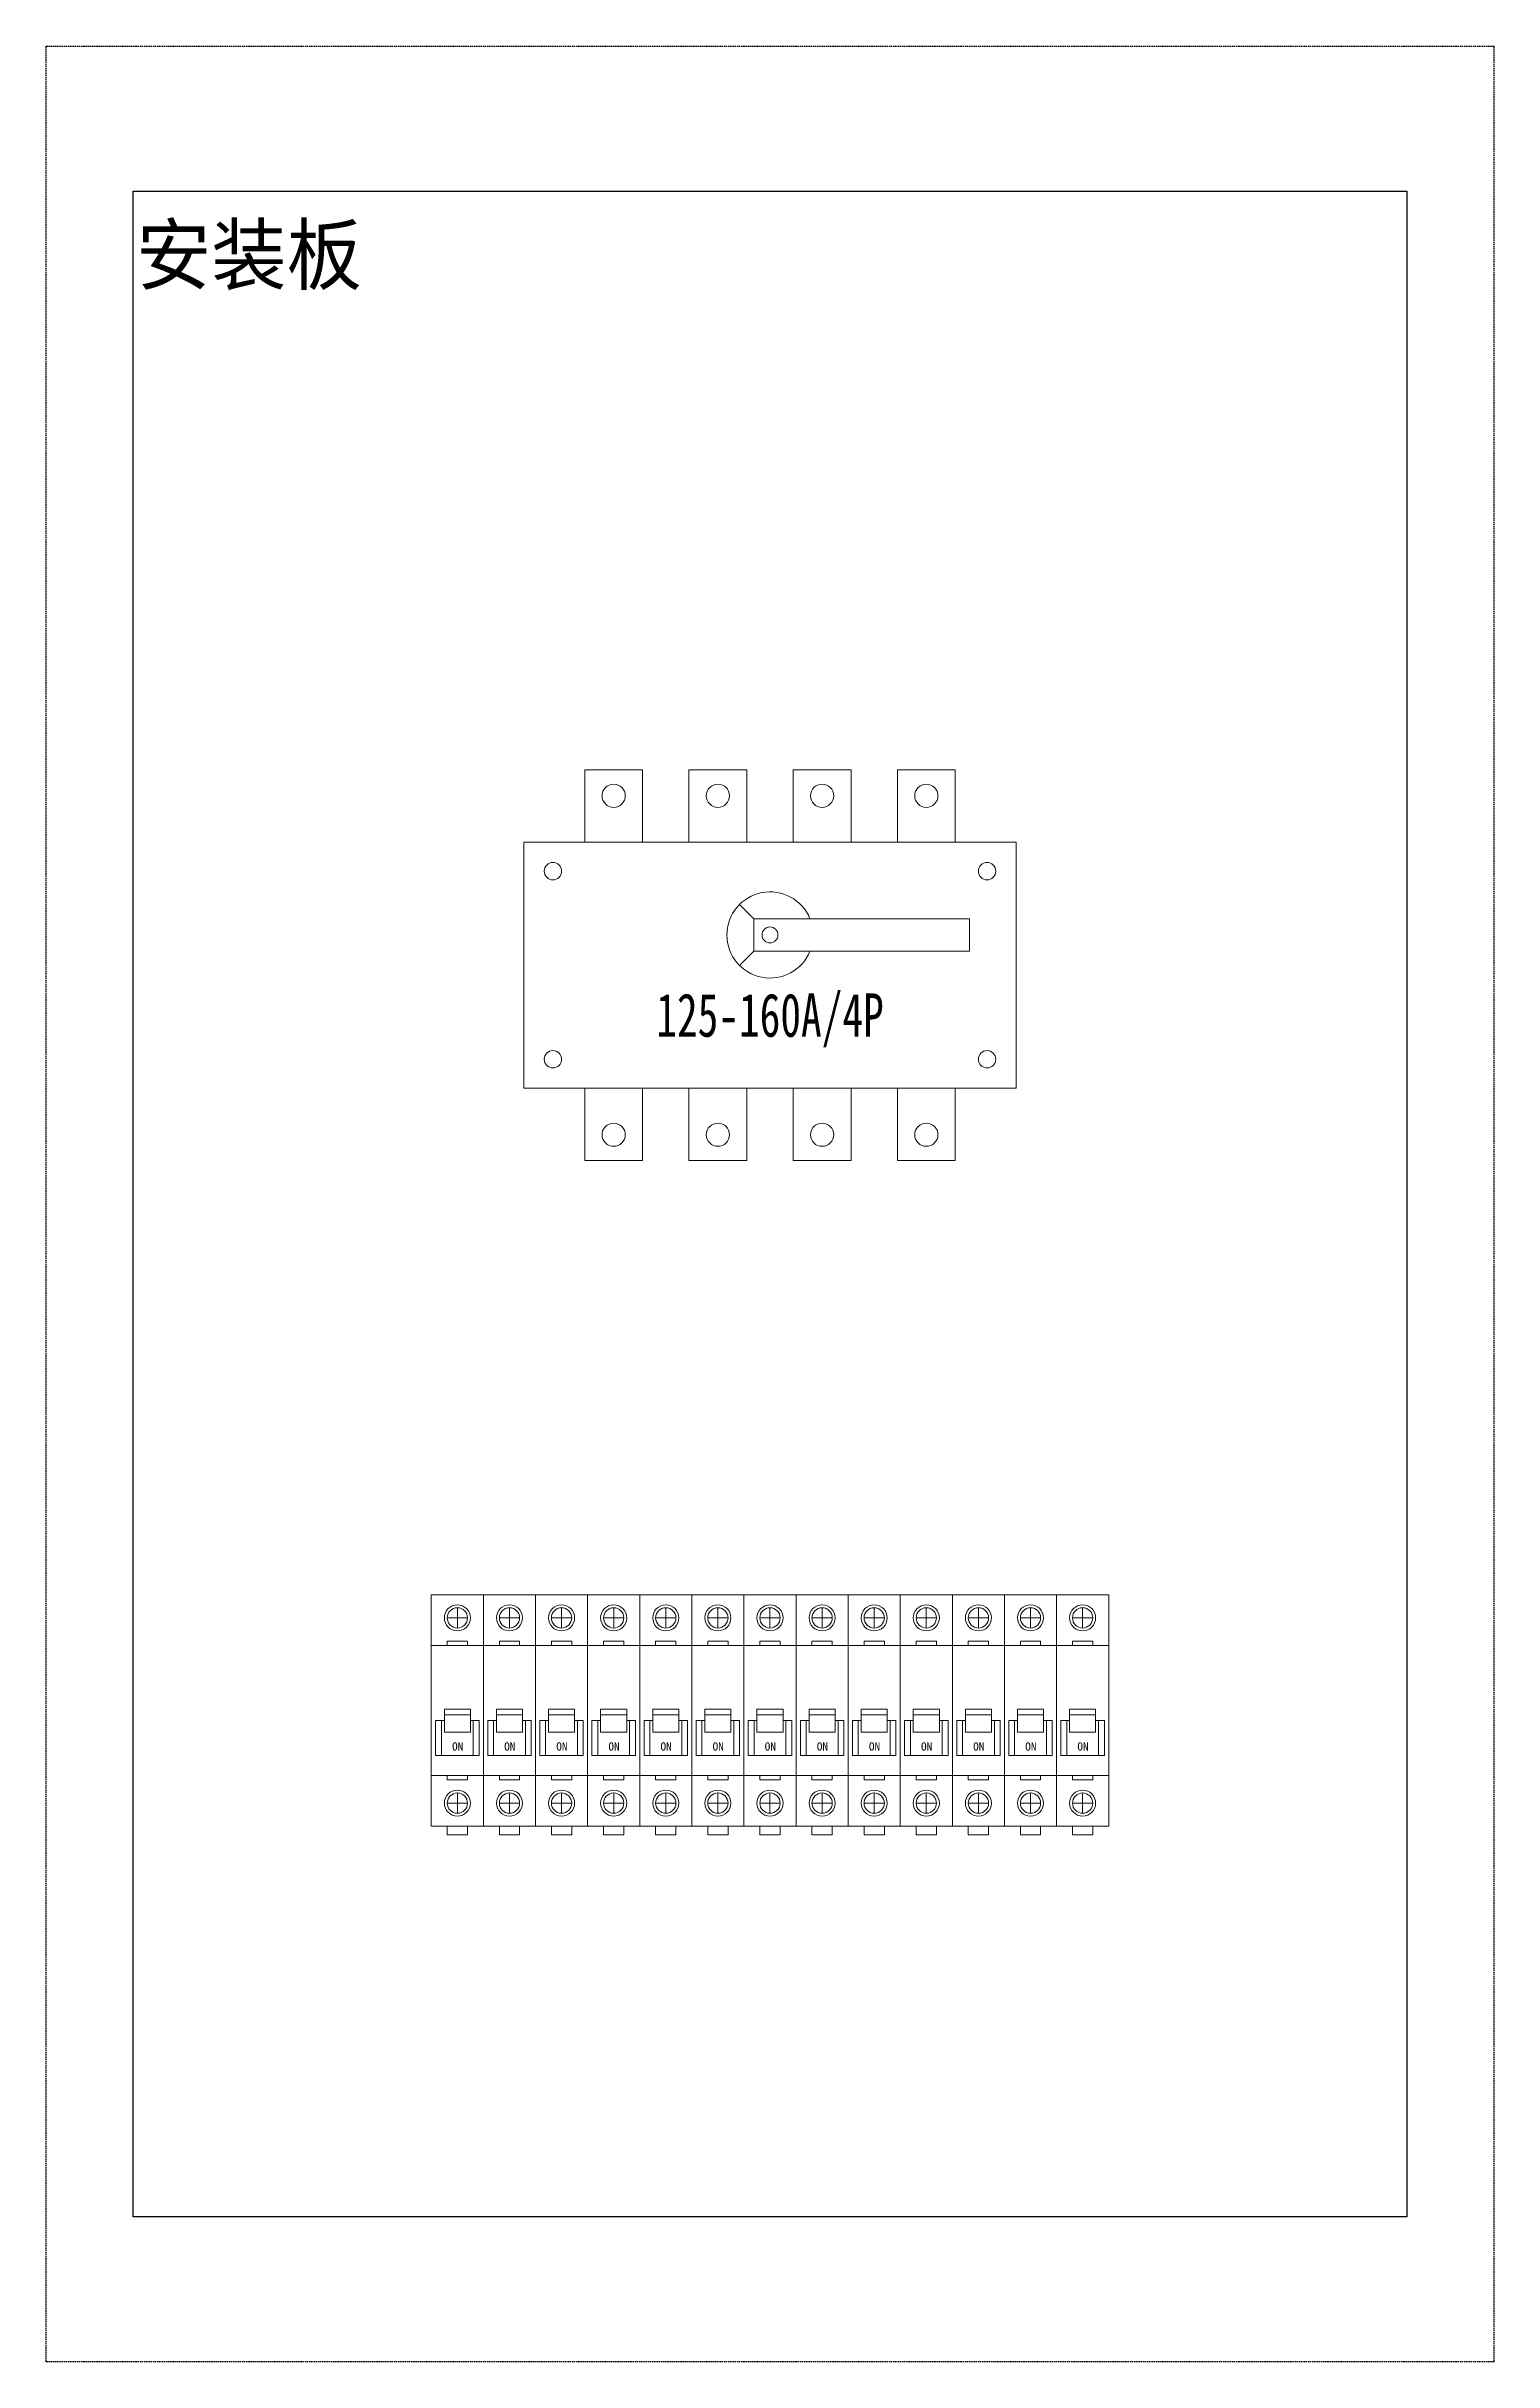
# Model space of a CAD drawing. Extents: x 379688 to 380188, y 304076 to 304876.
import ezdxf
from ezdxf.enums import TextEntityAlignment as Align

# ---------------------------------------------------------------- set-up
doc = ezdxf.new("R2010")
doc.units = 0
doc.header["$MEASUREMENT"] = 0
doc.linetypes.add('DASHED', pattern=[0.75, 0.5, -0.25])
doc.layers.add('布置图', color=30, linetype='Continuous')
doc.layers.add('细线', color=7, linetype='Continuous', lineweight=0)
doc.styles.add('正常', font='')
doc.styles.get('正常').set_extended_font_data('FangSong_GB2312')

# ---------------------------------------------------------------- blocks, each defined once
blk = doc.blocks.new('Manufacturer光辉PartName隔离开关Series160ShellFrameLimitingCurrentRemarkPartTypeMinCurrent100MaxCurrent160Poles4PMinPower0MaxPower0LibType2DelFlgfalseUpdateDate')
at = {"layer": '细线', "color": 7}
for p, q in [((-5.6, 16.06), (-10.54, 21)), ((-5.6, 16.06), (-5.6, 4.86)), ((-5.6, 16.06), (68.96, 16.06)), ((68.96, 16.06), (68.96, 4.86)), ((-5.6, 4.86), (-10.54, -0.08)), ((68.96, 4.86), (-5.6, 4.86))]:
    blk.add_line(p, q, dxfattribs=at)
for points in [[(-64, 42.5), (-44, 42.5), (-44, 67.5), (-64, 67.5)], [(-28, 42.5), (-8, 42.5), (-8, 67.5), (-28, 67.5)], [(8, 42.5), (28, 42.5), (28, 67.5), (8, 67.5)], [(44, 42.5), (64, 42.5), (64, 67.5), (44, 67.5)], [(-85, -42.5), (85, -42.5), (85, 42.5), (-85, 42.5)], [(-85, 42.5), (85, 42.5), (85, -42.5), (-85, -42.5)], [(-64, -42.5), (-44, -42.5), (-44, -67.5), (-64, -67.5)], [(-28, -42.5), (-8, -42.5), (-8, -67.5), (-28, -67.5)], [(8, -42.5), (28, -42.5), (28, -67.5), (8, -67.5)], [(44, -42.5), (64, -42.5), (64, -67.5), (44, -67.5)]]:
    blk.add_lwpolyline(points, close=True, dxfattribs=at)
for centre, radius in [((-54, 58.56), 4.01), ((-18, 58.56), 4.01), ((18, 58.56), 4.01), ((54, 58.56), 4.01), ((-75, 32.5), 3), ((75, 32.5), 3), ((0, 10.46), 2.75), ((-75, -32.5), 3), ((75, -32.5), 3), ((-54, -58.56), 4.01), ((-18, -58.56), 4.01), ((18, -58.56), 4.01), ((54, -58.56), 4.01)]:
    blk.add_circle(centre, radius, dxfattribs=at)
blk.add_arc((0, 10.46), 14.9, 22.0726, 337.9274, dxfattribs=at)
at = {"layer": '细线', "color": 7, "insert": (-85, -9.72), "char_height": 15, "width": 170, "attachment_point": 1}
blk.add_mtext('\\pxqc;{\\fFangSong_GB2312|b0|i0|c134|p49;\\W0.7;125-160A/4P}', dxfattribs=at)
blk = doc.blocks.new('Manufacturer光辉PartName微型断路器Series1PShellFrameLimitingCurrentRemarkPartTypeMinCurrent1MaxCurrent63Poles3PMinPower0MaxPower0LibType2DelFlgfalseUpdateDate')
at = {"layer": '细线'}
for p, q in [((-3.5, 33.5), (3.5, 33.5)), ((0, 37), (0, 30)), ((-3.5, -30.5), (3.5, -30.5)), ((0, -34), (0, -27))]:
    blk.add_line(p, q, dxfattribs=at)
for points in [[(-9, -38.5), (9, -38.5), (9, 41.5), (-9, 41.5)], [(-9, -21), (9, -21), (9, 24), (-9, 24)], [(-3.5, 25.5), (3.5, 25.5), (3.5, 24), (-3.5, 24)], [(-4.5, -6), (4.5, -6), (4.5, 2), (-4.5, 2)], [(-4.5, 2), (4.5, 2), (4.5, 0), (-4.5, 0)], [(-3.5, -22.5), (3.5, -22.5), (3.5, -21), (-3.5, -21)], [(-3.5, -41.5), (3.5, -41.5), (3.5, -38.5), (-3.5, -38.5)]]:
    blk.add_lwpolyline(points, close=True, dxfattribs=at)
for points in [[(-4.5, -2), (-7.5, -2), (-7.5, -14), (7.5, -14), (7.5, -2), (4.5, -2)], [(-4.5, -2), (-5.5, -2), (-5.5, -14), (5.5, -14), (5.5, -2), (4.5, -2)]]:
    blk.add_lwpolyline(points, dxfattribs=at)
for centre, radius in [((0, 33.5), 4.5), ((0, 33.5), 3.5), ((0, -30.5), 4.5), ((0, -30.5), 3.5)]:
    blk.add_circle(centre, radius, dxfattribs=at)
at = {"layer": '细线', "color": 2, "lineweight": 15, "style": '正常'}
blk.add_text('ON', height=2.851, dxfattribs=at).set_placement((-1.83, -12.36))

msp = doc.modelspace()

# ---------------------------------------------------------------- linework, layer by layer
at = {"color": 2}
msp.add_lwpolyline([(379717.92, 304826.24), (380157.92, 304826.24), (380157.92, 304126.24), (379717.92, 304126.24)], close=True, dxfattribs=at)
at = {"layer": '布置图', "linetype": 'DASHED'}
msp.add_lwpolyline([(379687.92, 304876.24), (380187.92, 304876.24), (380187.92, 304076.24), (379687.92, 304076.24)], close=True, dxfattribs=at)

# ---------------------------------------------------------------- block references
for name, p in [('Manufacturer光辉PartName隔离开关Series160ShellFrameLimitingCurrentRemarkPartTypeMinCurrent100MaxCurrent160Poles4PMinPower0MaxPower0LibType2DelFlgfalseUpdateDate', (379937.92, 304558.74)), ('Manufacturer光辉PartName微型断路器Series1PShellFrameLimitingCurrentRemarkPartTypeMinCurrent1MaxCurrent63Poles3PMinPower0MaxPower0LibType2DelFlgfalseUpdateDate', (379829.92, 304299.74)), ('Manufacturer光辉PartName微型断路器Series1PShellFrameLimitingCurrentRemarkPartTypeMinCurrent1MaxCurrent63Poles3PMinPower0MaxPower0LibType2DelFlgfalseUpdateDate', (379847.92, 304299.74)), ('Manufacturer光辉PartName微型断路器Series1PShellFrameLimitingCurrentRemarkPartTypeMinCurrent1MaxCurrent63Poles3PMinPower0MaxPower0LibType2DelFlgfalseUpdateDate', (379865.92, 304299.74)), ('Manufacturer光辉PartName微型断路器Series1PShellFrameLimitingCurrentRemarkPartTypeMinCurrent1MaxCurrent63Poles3PMinPower0MaxPower0LibType2DelFlgfalseUpdateDate', (379883.92, 304299.74)), ('Manufacturer光辉PartName微型断路器Series1PShellFrameLimitingCurrentRemarkPartTypeMinCurrent1MaxCurrent63Poles3PMinPower0MaxPower0LibType2DelFlgfalseUpdateDate', (379901.92, 304299.74)), ('Manufacturer光辉PartName微型断路器Series1PShellFrameLimitingCurrentRemarkPartTypeMinCurrent1MaxCurrent63Poles3PMinPower0MaxPower0LibType2DelFlgfalseUpdateDate', (379919.92, 304299.74)), ('Manufacturer光辉PartName微型断路器Series1PShellFrameLimitingCurrentRemarkPartTypeMinCurrent1MaxCurrent63Poles3PMinPower0MaxPower0LibType2DelFlgfalseUpdateDate', (379937.92, 304299.74)), ('Manufacturer光辉PartName微型断路器Series1PShellFrameLimitingCurrentRemarkPartTypeMinCurrent1MaxCurrent63Poles3PMinPower0MaxPower0LibType2DelFlgfalseUpdateDate', (379955.92, 304299.74)), ('Manufacturer光辉PartName微型断路器Series1PShellFrameLimitingCurrentRemarkPartTypeMinCurrent1MaxCurrent63Poles3PMinPower0MaxPower0LibType2DelFlgfalseUpdateDate', (379973.92, 304299.74)), ('Manufacturer光辉PartName微型断路器Series1PShellFrameLimitingCurrentRemarkPartTypeMinCurrent1MaxCurrent63Poles3PMinPower0MaxPower0LibType2DelFlgfalseUpdateDate', (379991.92, 304299.74)), ('Manufacturer光辉PartName微型断路器Series1PShellFrameLimitingCurrentRemarkPartTypeMinCurrent1MaxCurrent63Poles3PMinPower0MaxPower0LibType2DelFlgfalseUpdateDate', (380009.92, 304299.74)), ('Manufacturer光辉PartName微型断路器Series1PShellFrameLimitingCurrentRemarkPartTypeMinCurrent1MaxCurrent63Poles3PMinPower0MaxPower0LibType2DelFlgfalseUpdateDate', (380027.92, 304299.74)), ('Manufacturer光辉PartName微型断路器Series1PShellFrameLimitingCurrentRemarkPartTypeMinCurrent1MaxCurrent63Poles3PMinPower0MaxPower0LibType2DelFlgfalseUpdateDate', (380045.92, 304299.74))]:
    msp.add_blockref(name, p)

# ---------------------------------------------------------------- texts
at = {"color": 0}
msp.add_text('安装板', height=20, dxfattribs=at).set_placement((379718.92, 304804.24), align=Align.MIDDLE_LEFT)

doc.saveas('drawing.dxf')
